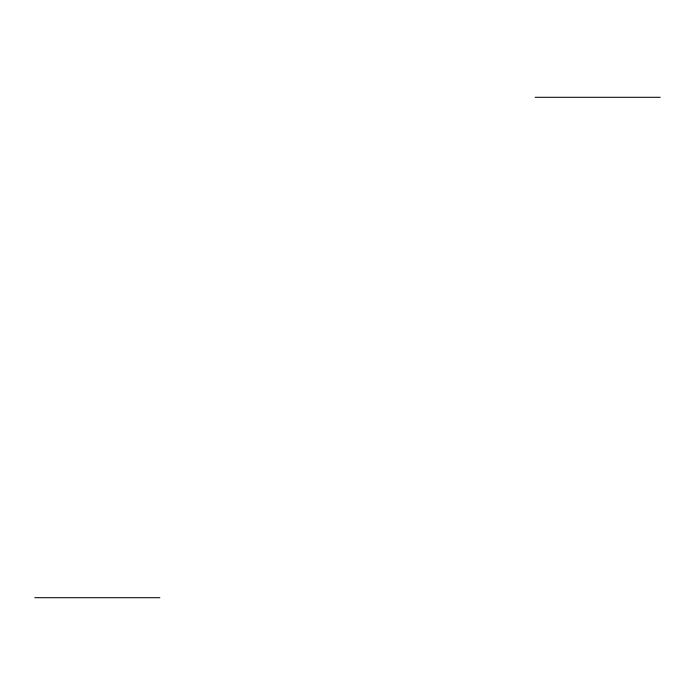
<?xml version="1.0" encoding="UTF-8"?>
<svg xmlns="http://www.w3.org/2000/svg" width="695" height="695" viewBox="0 0 695 695"><rect width="100%" height="100%" fill="white"/><g stroke="black" fill="none" stroke-linecap="round" stroke-linejoin="round"><path stroke-width="1.04" d="M535.15 97.3L660.25 97.3M34.75 597.7L159.85 597.7"/></g></svg>
